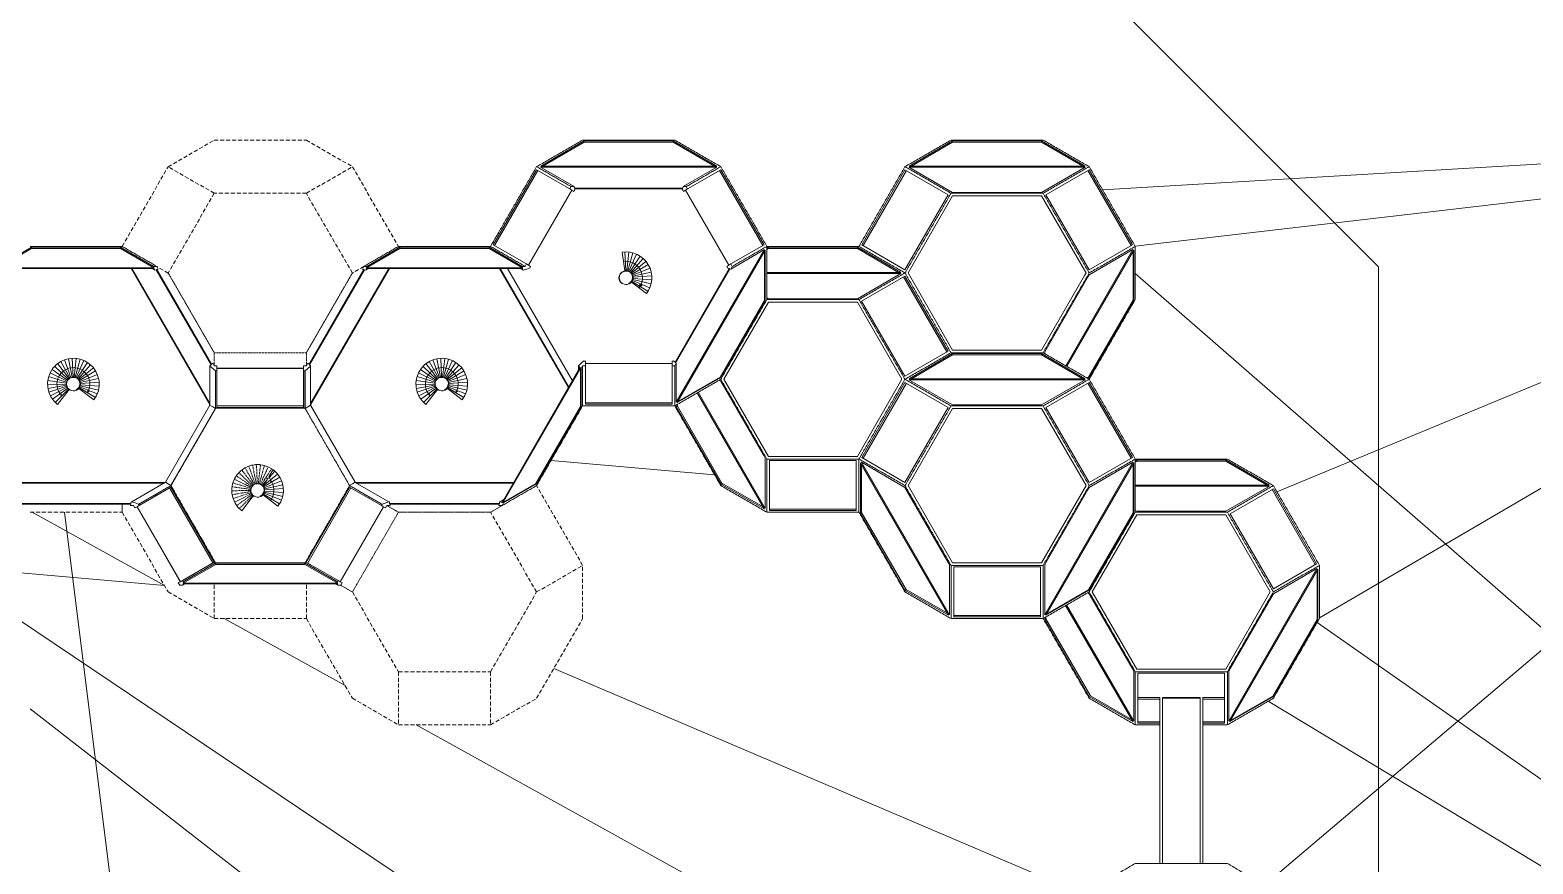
# Model space of a CAD drawing. Header units: millimetres. Extents: x 551 to 27551, y 6116 to 15116.
# Drawn here: x 14361 to 16759, y 11811 to 13142 of the extents above; entities that cross this region are included whole.
import ezdxf

# ---------------------------------------------------------------- set-up
doc = ezdxf.new("R2010")
doc.units = ezdxf.units.MM
doc.linetypes.add('HIDDEN2', pattern=[4.7625, 3.175, -1.5875])
for name, color, linetype, lineweight in [('2ND', 201, 'Continuous', 15), ('3RD', 140, 'Continuous', 13), ('4TH DETAILS', 125, 'Continuous', 9)]:
    doc.layers.add(name, color=color, linetype=linetype, lineweight=lineweight)

msp = doc.modelspace()

# ---------------------------------------------------------------- hatches: boundary and pattern name
at = {"layer": '4TH DETAILS'}
h = msp.add_hatch(color=256, dxfattribs=at)
h.dxf.hatch_style = 1
h.paths.add_polyline_path([(15337.603, 12735.963), (15334.567, 12737.791), (15332.549, 12731.003)])
h = msp.add_hatch(color=256, dxfattribs=at)
h.dxf.hatch_style = 1
h.paths.add_polyline_path([(14410.908, 12559.365), (14410.059, 12562.83), (14407.516, 12560.974)])
h.paths.add_polyline_path([(14455.753, 12566.687), (14452.934, 12567.858), (14452.839, 12564.447)])
h = msp.add_hatch(color=256, dxfattribs=at)
h.dxf.hatch_style = 1
h.paths.add_polyline_path([(14998.786, 12559.365), (14997.936, 12562.83), (14995.394, 12560.974)])
h.paths.add_polyline_path([(15043.63, 12566.687), (15040.812, 12567.858), (15040.717, 12564.447)])
h = msp.add_hatch(color=256, dxfattribs=at)
h.dxf.hatch_style = 1
h.paths.add_polyline_path([(14745.146, 12420.163), (14747.987, 12421.836), (14744.756, 12423.674)])

# ---------------------------------------------------------------- linework, layer by layer
at = {"layer": '2ND', "linetype": 'Continuous'}
for p, q in [((15225.445, 12886.923), (15156.327, 12767.206)), ((15224.401, 12892.567), (15222.218, 12888.786)), ((15222.218, 12888.786), (15225.445, 12886.923)), ((15229.288, 12892.567), (15224.401, 12892.567)), ((15225.604, 12886.831), (15228.831, 12884.968)), ((15228.831, 12884.968), (15229.912, 12886.84)), ((15229.912, 12886.84), (15230.39, 12886.84)), ((15402.431, 12889.226), (15401.971, 12886.84)), ((15401.971, 12886.84), (15402.45, 12886.84)), ((15402.45, 12886.84), (15403.53, 12884.968)), ((15403.074, 12892.567), (15402.614, 12890.181)), ((15407.961, 12892.567), (15403.074, 12892.567)), ((14563.039, 12765.288), (14558.151, 12765.288)), ((14558.151, 12765.288), (14558.61, 12762.902)), ((14558.794, 12761.947), (14559.253, 12759.561)), ((14565.482, 12761.056), (14563.039, 12765.288)), ((14893.421, 12760.26), (14806.069, 12608.962)), ((14806.804, 12608.326), (14894.339, 12759.942)), ((14893.568, 12765.288), (14891.124, 12761.056)), ((14891.124, 12761.056), (14893.421, 12760.26)), ((14898.455, 12765.288), (14893.568, 12765.288)), ((14894.339, 12759.942), (14896.636, 12759.146)), ((14896.636, 12759.146), (14896.875, 12759.561)), ((14896.875, 12759.561), (14897.353, 12759.561)), ((14897.353, 12759.561), (14897.812, 12761.947)), ((14897.812, 12761.947), (15146.672, 12761.947)), ((14897.996, 12762.902), (14898.455, 12765.288)), ((15146.488, 12762.902), (14897.996, 12762.902)), ((15146.029, 12765.288), (15146.488, 12762.902)), ((15146.672, 12761.947), (15147.131, 12759.561)), ((15158.871, 12762.965), (15158.632, 12763.379)), ((15473.73, 12763.379), (15473.491, 12762.965)), ((15473.491, 12762.965), (15476.706, 12761.851)), ((15477.624, 12761.533), (15479.002, 12761.056)), ((14654.819, 12606.32), (14652.375, 12610.553)), ((14659.185, 12606.32), (14654.819, 12606.32)), ((14797.422, 12602.594), (14659.185, 12602.594)), ((14659.185, 12602.41), (14797.422, 12602.41)), ((14799.583, 12598.684), (14799.823, 12598.269)), ((14804.232, 12610.553), (14801.788, 12606.32)), ((14804.232, 12602.088), (14808.641, 12605.906)), ((15238.415, 12603.679), (15114.169, 12388.479)), ((15115.088, 12388.16), (15239.15, 12603.042)), ((15385.299, 12610.231), (15247.062, 12610.231)), ((15247.062, 12610.047), (15385.299, 12610.047)), ((15389.666, 12606.32), (15392.109, 12610.553)), ((14521.9, 12386.792), (14346.829, 12386.792)), ((14347.013, 12385.837), (14521.717, 12385.837)), ((14526.145, 12383.451), (14528.328, 12379.669)), ((14534.1, 12385.774), (14528.588, 12387.683)), ((14531.555, 12381.532), (14600.673, 12261.816)), ((14600.833, 12261.908), (14531.714, 12381.624)), ((14533.861, 12385.36), (14534.1, 12385.774)), ((14924.893, 12381.624), (14855.774, 12261.908)), ((14855.933, 12261.816), (14925.052, 12381.532)), ((14921.665, 12383.488), (14924.893, 12381.624)), ((14925.052, 12381.532), (14928.279, 12379.669)), ((14928.279, 12379.669), (14930.462, 12383.451)), ((15109.778, 12386.792), (14934.706, 12386.792)), ((14934.89, 12385.837), (15109.594, 12385.837)), ((15114.022, 12383.451), (15116.466, 12387.683)), ((14600.673, 12261.816), (14597.446, 12259.953)), ((14604.06, 12263.771), (14600.833, 12261.908)), ((14605.141, 12261.899), (14604.06, 12263.771)), ((14604.976, 12258.558), (14851.631, 12258.558)), ((14851.447, 12259.512), (14605.16, 12259.512)), ((14851.466, 12261.899), (14850.988, 12261.899)), ((14850.988, 12261.899), (14851.447, 12259.512)), ((14851.631, 12258.558), (14852.09, 12256.171))]:
    msp.add_line(p, q, dxfattribs=at)
for points in [[(15156.486, 12767.114), (15225.604, 12886.831), (15225.445, 12886.923)], [(15402.614, 12890.181), (15229.747, 12890.181), (15229.288, 12892.567)], [(15230.39, 12886.84), (15229.931, 12889.226), (15229.931, 12889.226), (15402.431, 12889.226)], [(15403.53, 12884.968), (15406.758, 12886.831), (15475.876, 12767.114)], [(15476.035, 12767.206), (15406.917, 12886.923), (15410.144, 12888.786), (15407.961, 12892.567)], [(14309.935, 12761.947), (14309.935, 12761.947), (14558.794, 12761.947)], [(14558.61, 12762.902), (14558.61, 12762.902), (14310.119, 12762.902)], [(14559.253, 12759.561), (14559.732, 12759.561), (14559.971, 12759.146), (14562.267, 12759.942), (14649.803, 12608.326)], [(14650.538, 12608.962), (14563.186, 12760.26), (14565.482, 12761.056)], [(15150.916, 12765.288), (15150.916, 12765.288), (15146.029, 12765.288)], [(15147.131, 12759.561), (15147.609, 12759.561), (15147.848, 12759.146), (15153.36, 12761.056), (15158.871, 12762.965)], [(15150.916, 12765.288), (15150.916, 12765.288), (15153.099, 12769.07)], [(15156.327, 12767.206), (15153.099, 12769.07)], [(15158.632, 12763.379), (15159.713, 12765.251), (15156.486, 12767.114)], [(15476.706, 12761.851), (15390.272, 12612.144), (15387.7, 12614.371), (15387.461, 12613.957)], [(15392.109, 12610.553), (15391.007, 12611.508), (15477.624, 12761.533)], [(15475.876, 12767.114), (15472.649, 12765.251), (15473.73, 12763.379)], [(15479.262, 12769.07), (15476.035, 12767.206)], [(15479.002, 12761.056), (15481.446, 12765.288), (15479.262, 12769.07)], [(14649.803, 12608.326), (14647.966, 12606.735), (14648.205, 12606.32), (14647.966, 12605.906)], [(14647.966, 12605.906), (14652.375, 12602.088)], [(14652.375, 12610.553), (14650.538, 12608.962)], [(14652.375, 12602.088), (14656.784, 12598.269), (14657.023, 12598.684)], [(14657.023, 12598.684), (14659.185, 12598.684), (14659.185, 12602.41)], [(14659.185, 12602.594), (14659.185, 12606.32)], [(14801.788, 12606.32), (14797.422, 12606.32), (14797.422, 12602.594)], [(14797.422, 12602.41), (14797.422, 12598.684), (14799.583, 12598.684)], [(14799.823, 12598.269), (14804.232, 12602.088)], [(14801.788, 12606.32), (14801.788, 12606.32)], [(14806.069, 12608.962), (14804.232, 12610.553)], [(14808.641, 12605.906), (14808.402, 12606.32), (14808.641, 12606.735), (14806.804, 12608.326)], [(15244.662, 12614.371), (15240.253, 12610.553), (15235.843, 12606.735), (15236.083, 12606.32), (15235.843, 12605.906)], [(15235.843, 12605.906), (15238.415, 12603.679)], [(15239.15, 12603.042), (15240.253, 12602.088), (15242.696, 12606.32)], [(15247.062, 12610.047), (15247.062, 12606.32), (15242.696, 12606.32)], [(15247.062, 12613.957), (15244.901, 12613.957), (15244.662, 12614.371)], [(15247.062, 12613.957), (15247.062, 12610.231)], [(15387.461, 12613.957), (15385.299, 12613.957), (15385.299, 12610.231)], [(15385.299, 12610.047), (15385.299, 12606.32), (15389.666, 12606.32)], [(14521.717, 12385.837), (14521.257, 12383.451), (14526.145, 12383.451)], [(14522.838, 12389.178), (14522.36, 12389.178), (14521.9, 12386.792)], [(14528.588, 12387.683), (14523.077, 12389.592), (14522.838, 12389.178)], [(14528.328, 12379.669), (14531.555, 12381.532)], [(14531.714, 12381.624), (14534.941, 12383.488), (14533.861, 12385.36)], [(14933.53, 12389.592), (14922.507, 12385.774), (14922.746, 12385.36), (14921.665, 12383.488)], [(14930.462, 12383.451), (14930.462, 12383.451), (14935.349, 12383.451)], [(14934.706, 12386.792), (14934.247, 12389.178), (14933.769, 12389.178), (14933.53, 12389.592)], [(14935.349, 12383.451), (14934.89, 12385.837)], [(15109.594, 12385.837), (15109.135, 12383.451), (15114.022, 12383.451)], [(15114.169, 12388.479), (15110.955, 12389.592), (15110.715, 12389.178), (15110.237, 12389.178), (15109.778, 12386.792)], [(15116.466, 12387.683), (15115.088, 12388.16)], [(14597.446, 12259.953), (14599.629, 12256.171), (14604.517, 12256.171)], [(14604.517, 12256.171), (14604.976, 12258.558)], [(14605.16, 12259.512), (14605.619, 12261.899), (14605.141, 12261.899)], [(14855.774, 12261.908), (14852.547, 12263.771), (14851.466, 12261.899)], [(14852.09, 12256.171), (14856.977, 12256.171), (14859.161, 12259.953), (14855.933, 12261.816)]]:
    msp.add_lwpolyline(points, dxfattribs=at)
at = {"layer": '3RD', "ltscale": 2}
for p, q in [((16072.319, 12887.59), (17755.466, 12987.14)), ((16124.377, 12797.423), (17755.466, 12987.14)), ((16331.004, 11777.778), (17755.466, 12987.14)), ((16350.594, 12405.604), (17755.466, 12987.14)), ((16418.483, 12204.359), (17755.466, 12987.14)), ((15453.252, 12432.495), (15192.544, 12455.652)), ((14364.036, 12372.869), (14575.492, 12255.764)), ((14575.408, 12255.91), (14307.143, 12279.738)), ((14294.031, 12234.153), (15473.146, 11441.131)), ((14670.472, 12203.164), (14863.557, 12096.232)), ((15196.592, 12123.253), (16045.933, 11760.817)), ((14360.912, 12059.275), (15394.064, 11255.285)), ((14976.907, 12033.458), (15757.703, 11601.049))]:
    msp.add_line(p, q, dxfattribs=at)
at = {"layer": '3RD', "linetype": 'Continuous'}
for p, q in [((15175.728, 12925.372), (15245.14, 12965.447)), ((15245.14, 12963.325), (15179.402, 12925.372)), ((15245.14, 12963.325), (15245.14, 12965.447)), ((15245.14, 12965.447), (15387.222, 12965.447)), ((15387.222, 12963.325), (15245.14, 12963.325)), ((15387.222, 12963.325), (15387.222, 12965.447)), ((15387.222, 12965.447), (15455.819, 12925.842)), ((15452.96, 12925.372), (15387.222, 12963.325)), ((15763.606, 12925.372), (15833.017, 12965.447)), ((15833.017, 12963.325), (15767.28, 12925.372)), ((15833.017, 12963.325), (15833.017, 12965.447)), ((15833.017, 12965.447), (15975.099, 12965.447)), ((15975.099, 12963.325), (15833.017, 12963.325)), ((15975.099, 12963.325), (15975.099, 12965.447)), ((15975.099, 12965.447), (16043.697, 12925.842)), ((16040.837, 12925.372), (15975.099, 12963.325)), ((15100.093, 12799.673), (15169.211, 12919.389)), ((15171.363, 12918.147), (15102.245, 12798.43)), ((15169.211, 12919.389), (15222.218, 12888.786)), ((15176.543, 12923.02), (15175.618, 12923.554)), ((15456.744, 12923.554), (15175.618, 12923.554)), ((15175.728, 12925.372), (15456.634, 12925.372)), ((15229.288, 12892.567), (15176.543, 12923.02)), ((15456.744, 12923.554), (15403.074, 12892.567)), ((15410.144, 12888.786), (15463.083, 12919.351)), ((15455.819, 12925.842), (15456.634, 12925.372)), ((15530.05, 12798.392), (15460.932, 12918.108)), ((15463.083, 12919.351), (15463.15, 12919.235)), ((15463.15, 12919.235), (15532.202, 12799.634)), ((15687.971, 12799.673), (15757.089, 12919.389)), ((15759.241, 12918.147), (15690.122, 12798.43)), ((15757.089, 12919.389), (15826.207, 12879.484)), ((15764.42, 12923.02), (15763.496, 12923.554)), ((16044.621, 12923.554), (15763.496, 12923.554)), ((15763.606, 12925.372), (16044.511, 12925.372)), ((15833.017, 12883.415), (15764.42, 12923.02)), ((16044.621, 12923.554), (15975.099, 12883.415)), ((15981.843, 12879.445), (16050.961, 12919.351)), ((16043.697, 12925.842), (16044.511, 12925.372)), ((16117.928, 12798.392), (16048.809, 12918.108)), ((16050.961, 12919.351), (16051.028, 12919.235)), ((16051.028, 12919.235), (16120.079, 12799.634)), ((15406.917, 12886.923), (15406.758, 12886.831)), ((15826.207, 12879.484), (15757.089, 12759.767)), ((15975.099, 12883.415), (15833.017, 12883.415)), ((16050.961, 12759.729), (15981.843, 12879.445)), ((15761.977, 12754.725), (15833.018, 12877.772)), ((15833.018, 12877.772), (15975.099, 12877.772)), ((15975.099, 12877.772), (16043.696, 12758.958)), ((14363.324, 12793.62), (14310.119, 12762.902)), ((14310.578, 12765.288), (14363.324, 12795.741)), ((14363.324, 12793.62), (14363.324, 12795.741)), ((14363.324, 12795.741), (14505.406, 12795.741)), ((14505.406, 12793.62), (14363.324, 12793.62)), ((14505.406, 12795.741), (14558.151, 12765.288)), ((14505.406, 12793.62), (14505.406, 12795.741)), ((14558.61, 12762.902), (14505.406, 12793.62)), ((14951.201, 12793.62), (14897.996, 12762.902)), ((14898.455, 12765.288), (14951.201, 12795.741)), ((14951.201, 12793.62), (14951.201, 12795.741)), ((14951.201, 12795.741), (15093.283, 12795.741)), ((15093.283, 12793.62), (14951.201, 12793.62)), ((15093.283, 12795.741), (15146.029, 12765.288)), ((15093.283, 12793.62), (15093.283, 12795.741)), ((15146.488, 12762.902), (15093.283, 12793.62)), ((15153.099, 12769.07), (15100.093, 12799.673)), ((15392.109, 12548.567), (15532.683, 12792.049)), ((15534.191, 12791.038), (15393.738, 12547.766)), ((15479.002, 12761.056), (15532.683, 12792.049)), ((15532.202, 12799.634), (15479.262, 12769.07)), ((15533.089, 12711.524), (15533.089, 12789.129)), ((15534.191, 12791.038), (15534.191, 12710.888)), ((15536.635, 12794.33), (15539.079, 12795.741)), ((15539.079, 12793.62), (15536.635, 12792.209)), ((15539.079, 12793.62), (15539.079, 12795.741)), ((15539.079, 12795.741), (15681.161, 12795.741)), ((15681.161, 12793.62), (15539.079, 12793.62)), ((15681.161, 12793.62), (15681.161, 12795.741)), ((15681.161, 12795.741), (15749.758, 12756.136)), ((15746.898, 12755.666), (15681.161, 12793.62)), ((15757.089, 12759.767), (15687.971, 12799.673)), ((16013.531, 12606.668), (16120.561, 12792.049)), ((16122.069, 12791.038), (16015.1, 12605.763)), ((16120.079, 12799.634), (16051.028, 12759.767)), ((16051.028, 12751.904), (16120.561, 12792.049)), ((16120.967, 12711.524), (16120.967, 12789.129)), ((16122.069, 12791.038), (16122.069, 12710.888)), ((14647.966, 12544.28), (14522.296, 12761.947)), ((14523.382, 12761.947), (14647.966, 12546.161)), ((14559.253, 12759.561), (14555.12, 12761.947)), ((14559.253, 12759.561), (14559.971, 12759.146)), ((14563.186, 12760.26), (14562.267, 12759.942)), ((14934.452, 12761.947), (14808.641, 12544.28)), ((14808.641, 12546.161), (14933.225, 12761.947)), ((14894.339, 12759.942), (14893.421, 12760.26)), ((14896.636, 12759.146), (14897.353, 12759.561)), ((14901.487, 12761.947), (14897.353, 12759.561)), ((14897.996, 12762.902), (14897.812, 12761.947)), ((15219.983, 12571.752), (15110.173, 12761.947)), ((15111.26, 12761.947), (15220.526, 12572.693)), ((15226.342, 12582.767), (15122.892, 12761.947)), ((15147.131, 12759.561), (15142.998, 12761.947)), ((15146.672, 12761.947), (15146.488, 12762.902)), ((15147.131, 12759.561), (15147.848, 12759.146)), ((15156.327, 12767.206), (15156.486, 12767.114)), ((15475.876, 12767.114), (15476.035, 12767.206)), ((15477.624, 12761.533), (15476.706, 12761.851)), ((16043.696, 12758.958), (16046.14, 12754.725)), ((16051.028, 12759.767), (16050.961, 12759.729)), ((15536.635, 12755.666), (15750.573, 12755.666)), ((15750.683, 12753.848), (15536.635, 12753.848)), ((15750.683, 12753.848), (15681.161, 12713.71)), ((15687.904, 12709.739), (15757.022, 12749.645)), ((15749.758, 12756.136), (15750.573, 12755.666)), ((15823.989, 12628.686), (15754.871, 12748.403)), ((15757.022, 12749.645), (15757.089, 12749.529)), ((15757.089, 12749.529), (15826.141, 12629.928)), ((15833.018, 12631.679), (15761.977, 12754.725)), ((16043.696, 12750.492), (15975.099, 12631.679)), ((15979.987, 12628.857), (16048.584, 12747.671)), ((16046.14, 12754.725), (16043.696, 12750.492)), ((16048.584, 12747.671), (16051.028, 12751.904)), ((15462.048, 12588.478), (15533.089, 12711.524)), ((15534.191, 12710.888), (15465.594, 12592.074)), ((15533.089, 12711.524), (15534.191, 12710.888)), ((15539.079, 12713.71), (15536.635, 12715.121)), ((15681.161, 12713.71), (15539.079, 12713.71)), ((16049.926, 12588.478), (16120.967, 12711.524)), ((16122.069, 12710.888), (16053.471, 12592.074)), ((16120.967, 12711.524), (16122.069, 12710.888)), ((15468.038, 12585.02), (15539.079, 12708.066)), ((15539.079, 12708.066), (15681.16, 12708.066)), ((15681.16, 12708.066), (15752.201, 12585.02)), ((15757.022, 12590.023), (15687.904, 12709.739)), ((15826.141, 12629.928), (15757.089, 12590.062)), ((15763.606, 12585.96), (15833.017, 12626.035)), ((15833.017, 12623.914), (15767.28, 12585.96)), ((15833.017, 12623.914), (15833.017, 12626.035)), ((15833.017, 12626.035), (15975.099, 12626.035)), ((15975.099, 12623.914), (15833.017, 12623.914)), ((15975.099, 12631.679), (15833.018, 12631.679)), ((15975.099, 12623.914), (15975.099, 12626.035)), ((15975.099, 12626.035), (16043.697, 12586.431)), ((16040.837, 12585.96), (15975.099, 12623.914)), ((15979.987, 12626.035), (15979.987, 12628.857)), ((14647.966, 12543.728), (14647.966, 12606.735)), ((14649.803, 12608.326), (14650.538, 12608.962)), ((14656.784, 12598.269), (14656.784, 12538.637)), ((14659.185, 12540.023), (14659.185, 12598.684)), ((14797.422, 12598.684), (14797.422, 12540.023)), ((14799.823, 12538.637), (14799.823, 12598.269)), ((14806.069, 12608.962), (14806.804, 12608.326)), ((14808.641, 12606.735), (14808.641, 12543.728)), ((15235.843, 12599.224), (15235.843, 12606.735)), ((15239.15, 12603.042), (15238.415, 12603.679)), ((15239.15, 12541.819), (15239.15, 12603.042)), ((15240.253, 12602.088), (15240.253, 12541.182)), ((15247.062, 12545.114), (15247.062, 12606.32)), ((15385.299, 12606.32), (15385.299, 12545.114)), ((15390.272, 12612.144), (15391.007, 12611.508)), ((15392.109, 12548.567), (15392.109, 12610.553)), ((15465.594, 12592.074), (15463.15, 12587.841)), ((16053.471, 12592.074), (16051.028, 12587.841)), ((15463.15, 12587.841), (15393.738, 12547.766)), ((15394.841, 12549.676), (15462.048, 12588.478)), ((15460.707, 12583.609), (15463.15, 12582.198)), ((15462.048, 12588.478), (15463.15, 12587.841)), ((15463.15, 12582.198), (15531.748, 12463.384)), ((15539.079, 12461.973), (15468.038, 12585.02)), ((15752.201, 12585.02), (15681.16, 12461.973)), ((15687.971, 12460.261), (15757.089, 12579.978)), ((15759.241, 12578.736), (15690.122, 12459.019)), ((15757.089, 12590.062), (15757.022, 12590.023)), ((15757.089, 12579.978), (15826.207, 12540.072)), ((15764.42, 12583.609), (15763.496, 12584.143)), ((16044.621, 12584.143), (15763.496, 12584.143)), ((15763.606, 12585.96), (16044.511, 12585.96)), ((15833.017, 12544.004), (15764.42, 12583.609)), ((16044.621, 12584.143), (15975.099, 12544.004)), ((15981.843, 12540.034), (16050.961, 12579.939)), ((16043.697, 12586.431), (16044.511, 12585.96)), ((16047.482, 12587.067), (16049.926, 12588.478)), ((16051.028, 12587.841), (16048.584, 12586.431)), ((16117.928, 12458.981), (16048.809, 12578.697)), ((16049.926, 12588.478), (16051.028, 12587.841)), ((16050.961, 12579.939), (16051.028, 12579.824)), ((16051.028, 12579.824), (16120.079, 12460.223)), ((14576.925, 12420.681), (14647.966, 12543.728)), ((14647.966, 12543.728), (14652.375, 12541.182)), ((14808.641, 12543.728), (14804.232, 12541.182)), ((14808.641, 12543.728), (14879.682, 12420.681)), ((15247.062, 12547.599), (15385.299, 12547.599)), ((15385.299, 12545.114), (15247.062, 12545.114)), ((15392.109, 12541.182), (15392.109, 12544.004)), ((15393.946, 12542.243), (15393.946, 12545.065)), ((15532.562, 12378.061), (15425.593, 12563.336)), ((15427.129, 12564.223), (15534.191, 12378.784)), ((15975.099, 12544.004), (15833.017, 12544.004)), ((14656.784, 12538.637), (14585.743, 12415.59)), ((14652.375, 12541.182), (14656.784, 12538.637)), ((14659.185, 12542.507), (14797.422, 12542.507)), ((14797.422, 12540.023), (14659.185, 12540.023)), ((14804.232, 12541.182), (14799.823, 12538.637)), ((14800.062, 12538.223), (14799.823, 12538.637)), ((14870.864, 12415.59), (14800.062, 12538.223)), ((15168.109, 12418.772), (15239.15, 12541.819)), ((15240.253, 12541.182), (15171.655, 12422.368)), ((15239.15, 12541.819), (15240.253, 12541.182)), ((15393.946, 12542.243), (15392.109, 12541.182)), ((15463.15, 12418.136), (15392.109, 12541.182)), ((15464.987, 12419.196), (15393.946, 12542.243)), ((15826.207, 12540.072), (15757.089, 12420.356)), ((15761.977, 12415.314), (15833.018, 12538.36)), ((15833.018, 12538.36), (15975.099, 12538.36)), ((15975.099, 12538.36), (16046.14, 12415.314)), ((16050.961, 12420.317), (15981.843, 12540.034)), ((15531.748, 12463.384), (15534.191, 12459.151)), ((15534.191, 12459.151), (15534.191, 12378.784)), ((15681.16, 12461.973), (15539.079, 12461.973)), ((15541.001, 12455.22), (15679.238, 12455.22)), ((15541.001, 12375.409), (15541.001, 12455.22)), ((15679.238, 12455.22), (15679.238, 12375.409)), ((15686.048, 12371.477), (15686.048, 12451.627)), ((15826.501, 12208.355), (15686.048, 12451.627)), ((15687.489, 12452.676), (15688.492, 12452.097)), ((15687.489, 12452.676), (15828.13, 12209.079)), ((15687.885, 12372.537), (15687.885, 12448.445)), ((15757.089, 12420.356), (15687.971, 12460.261)), ((15688.492, 12452.097), (15757.089, 12412.492)), ((15979.987, 12209.156), (16120.561, 12452.637)), ((16122.069, 12451.627), (15981.616, 12208.355)), ((16120.079, 12460.223), (16051.028, 12420.356)), ((16051.028, 12412.492), (16120.561, 12452.637)), ((16120.967, 12372.113), (16120.967, 12449.718)), ((16122.069, 12451.627), (16122.069, 12371.477)), ((16124.512, 12454.919), (16126.956, 12456.33)), ((16126.956, 12454.208), (16124.512, 12452.797)), ((16126.956, 12454.208), (16126.956, 12456.33)), ((16126.956, 12456.33), (16269.038, 12456.33)), ((16269.038, 12454.208), (16126.956, 12454.208)), ((16269.038, 12454.208), (16269.038, 12456.33)), ((16269.038, 12456.33), (16337.636, 12416.725)), ((16334.776, 12416.255), (16269.038, 12454.208)), ((14325.107, 12420.405), (14576.447, 12420.405)), ((14574.817, 12419.465), (14325.65, 12419.465)), ((14523.077, 12389.592), (14576.925, 12420.681)), ((14585.743, 12415.59), (14534.1, 12385.774)), ((14534.941, 12383.488), (14585.676, 12412.779)), ((14576.925, 12420.681), (14581.334, 12418.136)), ((14581.334, 12418.136), (14585.743, 12415.59)), ((14652.643, 12291.821), (14583.525, 12411.537)), ((14585.676, 12412.779), (14585.743, 12412.664)), ((14585.743, 12412.664), (14654.795, 12293.063)), ((14801.745, 12293.101), (14870.864, 12412.818)), ((14873.015, 12411.576), (14803.897, 12291.859)), ((14875.273, 12418.136), (14870.864, 12415.59)), ((14922.507, 12385.774), (14870.864, 12415.59)), ((14870.864, 12412.818), (14921.665, 12383.488)), ((14879.682, 12420.681), (14875.273, 12418.136)), ((14879.682, 12420.681), (14879.921, 12420.543)), ((14879.921, 12420.543), (14933.53, 12389.592)), ((14880.16, 12420.405), (15132.602, 12420.405)), ((15132.059, 12419.465), (14881.789, 12419.465)), ((15115.088, 12388.16), (15168.109, 12418.772)), ((15169.211, 12418.136), (15116.466, 12387.683)), ((15168.109, 12418.772), (15169.211, 12418.136)), ((15171.655, 12422.368), (15169.211, 12418.136)), ((15464.987, 12419.196), (15463.15, 12418.136)), ((15465.594, 12416.725), (15463.15, 12418.136)), ((15530.725, 12381.243), (15464.987, 12419.196)), ((15532.562, 12378.061), (15465.594, 12416.725)), ((15757.089, 12412.492), (15825.686, 12293.678)), ((15833.018, 12292.268), (15761.977, 12415.314)), ((16046.14, 12415.314), (15975.099, 12292.268)), ((15979.987, 12289.446), (16048.584, 12408.26)), ((16048.584, 12408.26), (16051.028, 12412.492)), ((16051.028, 12420.356), (16050.961, 12420.317)), ((16124.512, 12416.255), (16338.45, 12416.255)), ((16338.56, 12414.437), (16124.512, 12414.437)), ((16338.56, 12414.437), (16269.038, 12374.299)), ((16275.781, 12370.328), (16344.9, 12410.234)), ((16337.636, 12416.725), (16338.45, 12416.255)), ((16411.867, 12289.275), (16342.748, 12408.992)), ((16344.9, 12410.234), (16344.967, 12410.118)), ((16344.967, 12410.118), (16414.018, 12290.517)), ((14523.077, 12389.592), (14522.36, 12389.178)), ((14531.714, 12381.624), (14531.555, 12381.532)), ((14925.052, 12381.532), (14924.893, 12381.624)), ((14934.247, 12389.178), (14933.53, 12389.592)), ((15110.955, 12389.592), (15110.237, 12389.178)), ((15110.955, 12389.592), (15116.741, 12392.933)), ((15114.169, 12388.479), (15115.088, 12388.16)), ((15541.001, 12377.893), (15679.238, 12377.893)), ((15679.238, 12375.409), (15541.001, 12375.409)), ((16126.956, 12374.299), (16124.512, 12375.709)), ((15687.885, 12372.537), (15686.048, 12371.477)), ((15757.089, 12248.43), (15686.048, 12371.477)), ((15758.926, 12249.491), (15687.885, 12372.537)), ((16049.926, 12249.067), (16120.967, 12372.113)), ((16122.069, 12371.477), (16053.471, 12252.663)), ((16055.916, 12245.608), (16126.956, 12368.655)), ((16120.967, 12372.113), (16122.069, 12371.477)), ((16269.038, 12374.299), (16126.956, 12374.299)), ((16126.956, 12368.655), (16269.038, 12368.655)), ((16269.038, 12368.655), (16340.079, 12245.608)), ((16344.9, 12250.612), (16275.781, 12370.328)), ((14654.795, 12293.063), (14604.06, 12263.771)), ((14657.262, 12289.594), (14605.16, 12259.512)), ((14605.619, 12261.899), (14657.262, 12291.715)), ((14657.262, 12291.715), (14799.344, 12291.715)), ((14657.262, 12289.594), (14657.262, 12291.715)), ((14799.344, 12289.594), (14657.262, 12289.594)), ((14799.344, 12291.715), (14850.988, 12261.899)), ((14799.344, 12289.594), (14799.344, 12291.715)), ((14851.447, 12259.512), (14799.344, 12289.594)), ((14852.547, 12263.771), (14801.745, 12293.101)), ((15825.686, 12293.678), (15828.13, 12289.446)), ((15828.13, 12289.446), (15828.13, 12209.079)), ((15975.099, 12292.268), (15833.018, 12292.268)), ((15834.94, 12285.514), (15973.177, 12285.514)), ((15834.94, 12205.703), (15834.94, 12285.514)), ((15973.177, 12285.514), (15973.177, 12205.703)), ((15979.987, 12209.156), (15979.987, 12289.446)), ((16273.926, 12039.45), (16414.5, 12282.932)), ((16416.008, 12281.921), (16275.555, 12038.65)), ((16414.018, 12290.517), (16344.967, 12250.65)), ((16344.967, 12242.787), (16414.5, 12282.932)), ((16414.905, 12202.408), (16414.905, 12280.012)), ((16416.008, 12281.921), (16416.008, 12201.771)), ((14600.673, 12261.816), (14600.833, 12261.908)), ((14608.65, 12258.558), (14604.517, 12256.171)), ((14852.09, 12256.171), (14847.956, 12258.558)), ((14851.631, 12258.558), (14851.447, 12259.512)), ((14855.774, 12261.908), (14855.933, 12261.816)), ((15758.926, 12249.491), (15757.089, 12248.43)), ((15759.533, 12247.019), (15757.089, 12248.43)), ((15824.664, 12211.537), (15758.926, 12249.491)), ((15826.501, 12208.355), (15759.533, 12247.019)), ((16051.028, 12248.43), (15981.616, 12208.355)), ((15982.718, 12210.264), (16049.926, 12249.067)), ((16048.584, 12244.198), (16051.028, 12242.787)), ((16049.926, 12249.067), (16051.028, 12248.43)), ((16053.471, 12252.663), (16051.028, 12248.43)), ((16051.028, 12242.787), (16119.625, 12123.973)), ((16126.956, 12122.562), (16055.916, 12245.608)), ((16340.079, 12245.608), (16269.038, 12122.562)), ((16273.926, 12119.74), (16342.523, 12238.554)), ((16342.523, 12238.554), (16344.967, 12242.787)), ((16344.967, 12250.65), (16344.9, 12250.612)), ((15834.94, 12208.187), (15973.177, 12208.187)), ((16120.44, 12038.65), (16013.471, 12223.925)), ((16015.006, 12224.811), (16122.069, 12039.373)), ((15973.177, 12205.703), (15834.94, 12205.703)), ((15979.987, 12201.771), (15979.987, 12204.593)), ((15981.824, 12202.832), (15979.987, 12201.771)), ((16051.028, 12078.725), (15979.987, 12201.771)), ((15981.824, 12202.832), (15981.824, 12205.654)), ((16052.865, 12079.785), (15981.824, 12202.832)), ((16343.864, 12079.361), (16414.905, 12202.408)), ((16416.008, 12201.771), (16347.41, 12082.957)), ((16414.905, 12202.408), (16416.008, 12201.771)), ((16119.625, 12123.973), (16122.069, 12119.74)), ((16122.069, 12119.74), (16122.069, 12039.373)), ((16269.038, 12122.562), (16126.956, 12122.562)), ((16128.879, 12115.808), (16267.116, 12115.808)), ((16128.879, 12035.997), (16128.879, 12115.808)), ((16267.116, 12115.808), (16267.116, 12035.997)), ((16273.926, 12039.45), (16273.926, 12119.74)), ((16052.865, 12079.785), (16051.028, 12078.725)), ((16120.44, 12038.65), (16051.028, 12078.725)), ((16118.603, 12041.832), (16052.865, 12079.785)), ((16163.631, 12077.163), (16128.879, 12077.163)), ((16163.631, 12074.642), (16128.879, 12074.642)), ((16163.631, 12077.163), (16163.631, 11812.143)), ((16227.997, 12077.163), (16167.997, 12077.163)), ((16167.997, 12077.163), (16167.997, 11812.143)), ((16227.997, 12075.946), (16167.997, 12075.946)), ((16227.997, 12077.163), (16227.997, 11812.143)), ((16267.116, 12077.163), (16232.363, 12077.163)), ((16232.363, 12077.163), (16232.363, 11812.143)), ((16267.116, 12074.642), (16232.363, 12074.642)), ((16344.967, 12078.725), (16275.555, 12038.65)), ((16276.657, 12040.559), (16343.864, 12079.361)), ((16343.864, 12079.361), (16344.967, 12078.725)), ((16347.41, 12082.957), (16344.967, 12078.725)), ((16128.879, 12038.482), (16163.631, 12038.482)), ((16163.631, 12035.997), (16128.879, 12035.997)), ((16232.363, 12038.482), (16267.116, 12038.482)), ((16267.116, 12035.997), (16232.363, 12035.997))]:
    msp.add_line(p, q, dxfattribs=at)
at = {"layer": '3RD'}
for p, q in [((18190.584, 10952.014), (16124.512, 12753.842)), ((16414.721, 12196.721), (18190.584, 10952.014))]:
    msp.add_line(p, q, dxfattribs=at)
at = {"layer": '3RD', "linetype": 'HIDDEN2', "ltscale": 0.35}
msp.add_line((14507.849, 12372.814), (14507.849, 12385.837), dxfattribs=at)
at = {"layer": '3RD', "linetype": 'HIDDEN2', "ltscale": 2}
for points in [[(14507.881, 12797.133), (14581.334, 12924.357), (14654.819, 12966.783), (14801.788, 12966.783), (14875.273, 12924.357), (14948.757, 12797.152)], [(14801.788, 12881.93), (14654.819, 12881.93), (14581.334, 12924.357)], [(14893.504, 12765.177), (14875.273, 12754.651), (14801.788, 12881.93), (14875.273, 12924.357)], [(14654.819, 12881.93), (14581.334, 12754.651), (14563.103, 12765.177)], [(14801.788, 12203.108), (14875.273, 12075.829), (14948.757, 12033.402), (15091.36, 12033.402), (15095.727, 12033.402), (15169.211, 12075.829), (15242.696, 12203.108), (15242.696, 12287.961), (15169.211, 12415.314)], [(14360.88, 12372.814), (14507.849, 12372.814), (14581.334, 12245.534), (14654.819, 12203.108), (14654.819, 12258.558)], [(15169.211, 12245.534), (15095.727, 12372.814)], [(15095.727, 12118.255), (15169.211, 12245.534), (15242.707, 12287.942)], [(14654.819, 12203.108), (14801.788, 12203.108), (14801.788, 12258.558)], [(14875.273, 12245.534), (14948.757, 12118.255), (14948.757, 12033.402)], [(14948.757, 12118.255), (15095.727, 12118.255), (15095.727, 12033.402)]]:
    msp.add_lwpolyline(points, dxfattribs=at)
at = {"layer": '3RD', "linetype": 'HIDDEN2', "ltscale": 0.1}
for points in [[(14581.334, 12754.651), (14654.819, 12627.372), (14654.819, 12606.32)], [(14801.788, 12627.372), (14875.273, 12754.651)], [(14654.819, 12627.372), (14801.788, 12627.372), (14801.788, 12606.32)]]:
    msp.add_lwpolyline(points, dxfattribs=at)
at = {"layer": '3RD', "linetype": 'HIDDEN2', "ltscale": 0.35}
for points in [[(15114.022, 12383.451), (15095.727, 12372.814), (14948.757, 12372.814), (14930.462, 12383.451)], [(14948.757, 12372.814), (14875.273, 12245.534), (14856.849, 12256.171)]]:
    msp.add_lwpolyline(points, dxfattribs=at)
at = {"layer": '3RD'}
msp.add_lwpolyline([(16336.769, 12071.17), (18190.584, 10952.014)], dxfattribs=at)
at = {"layer": '3RD', "linetype": 'Continuous'}
for points in [[(15169.211, 12924.431), (15242.696, 12966.857)], [(15389.666, 12966.857), (15242.696, 12966.857)], [(15389.666, 12966.857), (15463.15, 12924.431)], [(15757.089, 12924.431), (15830.574, 12966.857)], [(15977.543, 12966.857), (15830.574, 12966.857)], [(15977.543, 12966.857), (16051.028, 12924.431)], [(15095.727, 12797.152), (15169.211, 12924.431)], [(15224.401, 12892.567), (15169.211, 12924.431)], [(15407.961, 12892.567), (15463.15, 12924.431)], [(15536.635, 12797.152), (15463.15, 12924.431)], [(15683.604, 12797.152), (15757.089, 12924.431)], [(15830.574, 12882.005), (15757.089, 12924.431)], [(15977.543, 12882.005), (16051.028, 12924.431)], [(16124.512, 12797.152), (16051.028, 12924.431)], [(15757.089, 12754.725), (15830.574, 12882.005)], [(15830.574, 12882.005), (15977.543, 12882.005)], [(16051.028, 12754.725), (15977.543, 12882.005)], [(14507.849, 12797.152), (14360.88, 12797.152)], [(14507.849, 12797.152), (14563.039, 12765.288)], [(14893.568, 12765.288), (14948.757, 12797.152)], [(15095.727, 12797.152), (14948.757, 12797.152)], [(15150.916, 12765.288), (15095.727, 12797.152)], [(15095.727, 12797.152), (15150.916, 12765.288)], [(15481.446, 12765.288), (15536.635, 12797.152)], [(15536.635, 12712.299), (15536.635, 12797.152)], [(15683.604, 12797.152), (15536.635, 12797.152)], [(15757.089, 12754.725), (15683.604, 12797.152)], [(16051.028, 12754.725), (16124.512, 12797.152)], [(16124.512, 12712.299), (16124.512, 12797.152)], [(15683.604, 12712.299), (15757.089, 12754.725)], [(15830.574, 12627.446), (15757.089, 12754.725)], [(15977.543, 12627.446), (16051.028, 12754.725)], [(15536.635, 12712.299), (15463.15, 12585.02)], [(15536.635, 12712.299), (15683.604, 12712.299)], [(15757.089, 12585.02), (15683.604, 12712.299)], [(16124.512, 12712.299), (16051.028, 12585.02)], [(15757.089, 12585.02), (15830.574, 12627.446)], [(15830.574, 12627.446), (15977.543, 12627.446)], [(15977.543, 12627.446), (16051.028, 12585.02)], [(14657.023, 12538.775), (14657.023, 12598.684)], [(14799.583, 12538.775), (14799.583, 12598.684)], [(15242.696, 12606.32), (15242.696, 12542.593)], [(15242.696, 12542.593), (15242.696, 12606.32)], [(15389.666, 12606.32), (15389.666, 12542.593)], [(15389.666, 12542.593), (15463.15, 12585.02)], [(15536.635, 12457.74), (15463.15, 12585.02)], [(15683.604, 12457.74), (15757.089, 12585.02)], [(15830.574, 12542.593), (15757.089, 12585.02)], [(15977.543, 12542.593), (16051.028, 12585.02)], [(16124.512, 12457.74), (16051.028, 12585.02)], [(14585.743, 12415.314), (14657.023, 12538.775)], [(14799.583, 12538.775), (14657.023, 12538.775)], [(14870.864, 12415.314), (14799.583, 12538.775)], [(15242.696, 12542.593), (15169.211, 12415.314)], [(15242.696, 12542.593), (15389.666, 12542.593)], [(15389.666, 12542.593), (15463.15, 12415.314)], [(15757.089, 12415.314), (15830.574, 12542.593)], [(15830.574, 12542.593), (15977.543, 12542.593)], [(16051.028, 12415.314), (15977.543, 12542.593)], [(15536.635, 12457.74), (15683.604, 12457.74)], [(15536.635, 12457.74), (15536.635, 12372.888)], [(15757.089, 12415.314), (15683.604, 12457.74)], [(15683.604, 12457.74), (15683.604, 12372.888)], [(16051.028, 12415.314), (16124.512, 12457.74)], [(16124.512, 12372.888), (16124.512, 12457.74)], [(16271.482, 12457.74), (16124.512, 12457.74)], [(16271.482, 12457.74), (16344.967, 12415.314)], [(14533.861, 12385.36), (14585.743, 12415.314)], [(14585.743, 12415.314), (14657.023, 12291.853)], [(14870.864, 12415.314), (14799.583, 12291.853)], [(14870.864, 12415.314), (14922.746, 12385.36)], [(15114.022, 12383.451), (15169.211, 12415.314)], [(15463.15, 12415.314), (15536.635, 12372.888)], [(15830.574, 12288.035), (15757.089, 12415.314)], [(15977.543, 12288.035), (16051.028, 12415.314)], [(16271.482, 12372.888), (16344.967, 12415.314)], [(16418.451, 12288.035), (16344.967, 12415.314)], [(15536.635, 12372.888), (15683.604, 12372.888)], [(15683.604, 12372.888), (15757.089, 12245.608)], [(16051.028, 12245.608), (16124.512, 12372.888)], [(16124.512, 12372.888), (16271.482, 12372.888)], [(16344.967, 12245.608), (16271.482, 12372.888)], [(14605.141, 12261.899), (14657.023, 12291.853)], [(14657.023, 12291.853), (14799.583, 12291.853)], [(14799.583, 12291.853), (14851.466, 12261.899)], [(15830.574, 12288.035), (15977.543, 12288.035)], [(15830.574, 12288.035), (15830.574, 12203.182)], [(15977.543, 12288.035), (15977.543, 12203.182)], [(16344.967, 12245.608), (16418.451, 12288.035)], [(16418.451, 12203.182), (16418.451, 12288.035)], [(15757.089, 12245.608), (15830.574, 12203.182)], [(15977.543, 12203.182), (16051.028, 12245.608)], [(16124.512, 12118.329), (16051.028, 12245.608)], [(16271.482, 12118.329), (16344.967, 12245.608)], [(15830.574, 12203.182), (15977.543, 12203.182)], [(15977.543, 12203.182), (16051.028, 12075.903)], [(16418.451, 12203.182), (16344.967, 12075.903)], [(16124.512, 12118.329), (16271.482, 12118.329)], [(16124.512, 12118.329), (16124.512, 12033.476)], [(16271.482, 12118.329), (16271.482, 12033.476)], [(16051.028, 12075.903), (16124.512, 12033.476)], [(16271.482, 12033.476), (16344.967, 12075.903)], [(16124.512, 12033.476), (16163.631, 12033.476)], [(16232.363, 12033.476), (16271.482, 12033.476)], [(16054.936, 11771.973), (16124.512, 11812.143)], [(16271.482, 11812.143), (16124.512, 11812.143)], [(16271.482, 11812.143), (16341.058, 11771.973)]]:
    msp.add_open_spline(points, degree=1, dxfattribs=at)
at = {"layer": '4TH DETAILS', "linetype": 'Continuous'}
for p, q in [((15310.242, 12758.236), (15305.97, 12787.93)), ((15310.141, 12788.315), (15311.379, 12758.341)), ((15316.495, 12788.088), (15313.112, 12758.279)), ((15314.815, 12757.951), (15322.738, 12786.886)), ((15316.447, 12757.366), (15328.723, 12784.739)), ((15317.97, 12756.536), (15334.306, 12781.698)), ((15319.347, 12755.483), (15339.356, 12777.835)), ((15320.546, 12754.23), (15343.753, 12773.242)), ((15347.391, 12768.028), (15321.538, 12752.808)), ((15322.3, 12751.251), (15350.185, 12762.317)), ((15321.368, 12741.113), (15320.947, 12740.491)), ((15346.977, 12725.485), (15321.368, 12741.113)), ((15346.977, 12725.485), (15321.368, 12741.113)), ((15322.233, 12742.786), (15349.939, 12731.28)), ((15322.773, 12744.434), (15351.918, 12737.322)), ((15322.814, 12749.594), (15352.068, 12756.244)), ((15352.945, 12743.596), (15323.053, 12746.145)), ((15323.067, 12747.879), (15352.995, 12749.954)), ((14426.142, 12587.951), (14415.859, 12616.134)), ((14427.812, 12588.418), (14421.982, 12617.847)), ((14428.296, 12618.598), (14429.534, 12588.623)), ((14434.649, 12618.37), (14431.267, 12588.561)), ((14432.97, 12588.234), (14440.893, 12617.168)), ((14434.602, 12587.648), (14446.877, 12615.021)), ((15014.02, 12587.951), (15003.737, 12616.134)), ((15015.69, 12588.418), (15009.86, 12617.847)), ((15016.173, 12618.598), (15017.411, 12588.623)), ((15022.527, 12618.37), (15019.144, 12588.561)), ((15020.847, 12588.234), (15028.77, 12617.168)), ((15022.479, 12587.648), (15034.755, 12615.021)), ((14419.866, 12582.271), (14392.846, 12595.307)), ((14420.737, 12583.77), (14396.042, 12600.803)), ((14400.044, 12605.743), (14421.829, 12585.118)), ((14404.758, 12610.01), (14423.115, 12586.281)), ((14410.072, 12613.501), (14424.564, 12587.233)), ((14436.124, 12586.819), (14452.461, 12611.98)), ((14437.502, 12585.765), (14457.511, 12608.118)), ((14438.701, 12584.512), (14461.907, 12603.524)), ((14465.545, 12598.31), (14439.693, 12583.09)), ((14440.455, 12581.533), (14468.339, 12592.599)), ((15007.743, 12582.271), (14980.724, 12595.307)), ((15008.615, 12583.77), (14983.919, 12600.803)), ((14987.922, 12605.743), (15009.707, 12585.118)), ((14992.636, 12610.01), (15010.992, 12586.281)), ((14997.95, 12613.501), (15012.441, 12587.233)), ((15024.002, 12586.819), (15040.339, 12611.98)), ((15025.379, 12585.765), (15045.388, 12608.118)), ((15026.578, 12584.512), (15049.785, 12603.524)), ((15053.423, 12598.31), (15027.571, 12583.09)), ((15028.332, 12581.533), (15056.217, 12592.599)), ((14388.752, 12576.832), (14418.749, 12577.233)), ((14418.86, 12578.963), (14389.157, 12583.177)), ((14418.906, 12575.506), (14389.327, 12570.5)), ((14419.235, 12580.656), (14390.533, 12589.385)), ((14390.867, 12564.332), (14419.326, 12573.824)), ((14420, 12572.226), (14393.338, 12558.474)), ((14420.911, 12570.751), (14396.679, 12553.064)), ((14400.812, 12548.233), (14422.038, 12569.433)), ((14462.594, 12552.103), (14438.888, 12570.488)), ((14465.131, 12555.768), (14439.096, 12571.656)), ((14439.522, 12571.395), (14439.102, 12570.773)), ((14465.131, 12555.768), (14439.522, 12571.395)), ((14440.388, 12573.068), (14468.094, 12561.562)), ((14440.928, 12574.716), (14470.072, 12567.604)), ((14440.968, 12579.877), (14470.222, 12586.526)), ((14471.099, 12573.879), (14441.208, 12576.427)), ((14441.221, 12578.161), (14471.149, 12580.236)), ((14976.629, 12576.832), (15006.627, 12577.233)), ((15006.737, 12578.963), (14977.035, 12583.177)), ((15006.784, 12575.506), (14977.204, 12570.5)), ((15007.113, 12580.656), (14978.41, 12589.385)), ((14978.745, 12564.332), (15007.204, 12573.824)), ((15007.877, 12572.226), (14981.215, 12558.474)), ((15008.789, 12570.751), (14984.557, 12553.064)), ((14988.69, 12548.233), (15009.916, 12569.433)), ((15050.471, 12552.103), (15026.765, 12570.488)), ((15053.009, 12555.768), (15026.973, 12571.656)), ((15027.4, 12571.395), (15026.979, 12570.773)), ((15053.009, 12555.768), (15027.4, 12571.395)), ((15028.265, 12573.068), (15055.971, 12561.562)), ((15028.805, 12574.716), (15057.95, 12567.604)), ((15028.846, 12579.877), (15058.1, 12586.526)), ((15058.977, 12573.879), (15029.085, 12576.427)), ((15029.099, 12578.161), (15059.027, 12580.236)), ((14714.208, 12447.764), (14720.489, 12448.718)), ((14715.085, 12447.966), (14714.354, 12447.799)), ((14714.357, 12447.786), (14714.354, 12447.799)), ((14715.015, 12447.95), (14715.021, 12447.952)), ((14715.021, 12447.952), (14715.085, 12447.966)), ((14715.085, 12447.966), (14715.101, 12447.899)), ((14720.484, 12448.783), (14726.837, 12448.761)), ((14720.633, 12448.795), (14721.381, 12448.848)), ((14720.634, 12448.782), (14720.633, 12448.795)), ((14721.31, 12448.843), (14721.317, 12448.844)), ((14721.381, 12448.848), (14721.317, 12448.844)), ((14721.381, 12448.848), (14721.387, 12448.779)), ((14733.943, 12447.695), (14726.841, 12448.825)), ((14726.991, 12448.814), (14726.99, 12448.801)), ((14726.991, 12448.814), (14727.739, 12448.752)), ((14727.667, 12448.758), (14727.674, 12448.758)), ((14727.739, 12448.752), (14727.674, 12448.758)), ((14727.739, 12448.752), (14727.734, 12448.683)), ((14734.005, 12447.68), (14733.943, 12447.695)), ((14732.639, 12414.807), (14755.846, 12433.819)), ((14759.484, 12428.605), (14733.632, 12413.385)), ((14742.777, 12428.724), (14751.45, 12438.412)), ((14756.533, 12382.397), (14732.827, 12400.783)), ((14733.461, 12401.69), (14733.041, 12401.068)), ((14759.07, 12386.062), (14733.461, 12401.69)), ((14759.07, 12386.062), (14733.461, 12401.69)), ((14734.327, 12403.362), (14762.032, 12391.856)), ((14734.394, 12411.827), (14762.278, 12422.893)), ((14734.866, 12405.01), (14764.011, 12397.898)), ((14734.907, 12410.171), (14764.161, 12416.821)), ((14765.038, 12404.173), (14735.146, 12406.722)), ((14735.16, 12408.456), (14765.088, 12410.531))]:
    msp.add_line(p, q, dxfattribs=at)
at = {"layer": '4TH DETAILS'}
for p, q in [((15306.509, 12737.726), (15306.259, 12737.294)), ((15316.233, 12737.797), (15316.446, 12737.345)), ((15317.472, 12737.319), (15317.222, 12737.752)), ((15322.111, 12747.025), (15322.593, 12746.98)), ((14424.664, 12568.05), (14424.414, 12567.617)), ((14434.387, 12568.12), (14434.601, 12567.668)), ((14435.627, 12567.642), (14435.377, 12568.075)), ((14440.265, 12577.348), (14440.748, 12577.345)), ((15012.541, 12568.05), (15012.291, 12567.617)), ((15022.265, 12568.12), (15022.479, 12567.668)), ((15023.504, 12567.642), (15023.254, 12568.075)), ((15028.143, 12577.348), (15028.626, 12577.345)), ((14732.639, 12414.807), (14739.527, 12425.527)), ((14742.166, 12429.633), (14749.073, 12440.384)), ((14734.204, 12407.642), (14734.687, 12407.639)), ((14745.146, 12420.163), (14747.987, 12421.836)), ((14718.602, 12398.344), (14718.352, 12397.911)), ((14728.326, 12398.415), (14728.54, 12397.963)), ((14729.565, 12397.936), (14729.315, 12398.369))]:
    msp.add_line(p, q, dxfattribs=at)
at = {"layer": '4TH DETAILS', "linetype": 'HIDDEN2', "ltscale": 0.5}
for p, q in [((14721.751, 12418.713), (14715.921, 12448.141)), ((14722.234, 12448.892), (14723.473, 12418.918)), ((14728.588, 12448.664), (14725.206, 12418.856)), ((14726.908, 12418.528), (14734.832, 12447.463)), ((14713.805, 12412.566), (14686.785, 12425.601)), ((14714.676, 12414.065), (14689.981, 12431.098)), ((14693.983, 12436.038), (14715.768, 12415.412)), ((14698.697, 12440.304), (14717.053, 12416.576)), ((14704.011, 12443.795), (14718.503, 12417.528)), ((14720.081, 12418.246), (14709.798, 12446.428)), ((14728.54, 12417.942), (14740.816, 12445.316)), ((14730.063, 12417.113), (14746.4, 12442.275)), ((14731.44, 12416.06), (14738.541, 12423.991)), ((14682.691, 12407.127), (14712.688, 12407.527)), ((14712.799, 12409.258), (14683.096, 12413.472)), ((14712.845, 12405.8), (14683.265, 12400.795)), ((14713.174, 12410.951), (14684.472, 12419.679)), ((14684.806, 12394.626), (14713.265, 12404.118)), ((14713.939, 12402.52), (14687.276, 12388.768)), ((14714.85, 12401.045), (14690.618, 12383.359)), ((14694.751, 12378.527), (14715.977, 12399.727))]:
    msp.add_line(p, q, dxfattribs=at)
at = {"layer": '4TH DETAILS'}
for points in [[(16512.728, 11650.049), (16512.728, 12764.564), (15558.913, 13718.378), (14128.192, 14672.193), (12697.47, 14195.286), (12393.048, 13282.019)], [(15344.439, 12721.779), (15320.736, 12740.168)], [(15332.549, 12731.003), (15334.567, 12737.791)], [(15332.549, 12731.003), (15337.603, 12735.963)], [(14423.083, 12568.51), (14404.689, 12544.8)], [(14462.623, 12552.115), (14438.919, 12570.503)], [(14452.839, 12564.447), (14452.934, 12567.858)], [(15010.96, 12568.51), (14992.566, 12544.8)], [(15050.5, 12552.115), (15026.797, 12570.503)], [(15040.717, 12564.447), (15040.812, 12567.858)], [(14410.908, 12559.365), (14407.516, 12560.974)], [(14410.908, 12559.365), (14410.059, 12562.83)], [(14452.839, 12564.447), (14455.753, 12566.687)], [(14998.786, 12559.365), (14995.394, 12560.974)], [(14998.786, 12559.365), (14997.936, 12562.83)], [(15040.717, 12564.447), (15043.63, 12566.687)], [(14739.527, 12425.527), (14738.239, 12427.86)], [(14744.227, 12426.569), (14738.239, 12427.86)], [(14744.227, 12426.569), (14742.166, 12429.633)], [(14744.756, 12423.674), (14745.146, 12420.163)], [(14744.756, 12423.674), (14747.987, 12421.836)], [(14756.533, 12382.397), (14732.829, 12400.786)], [(14717.009, 12398.814), (14698.598, 12375.082)], [(14901.917, 9489.575), (14843.552, 9664.667), (14605.099, 10380.028), (14605.099, 10856.935), (14415.614, 12372.814)]]:
    msp.add_lwpolyline(points, dxfattribs=at)
at = {"layer": '4TH DETAILS', "linetype": 'Continuous'}
msp.add_arc((15311.844, 12747.101), 41.25, 322.158402, 98.18649, dxfattribs=at)
at = {"layer": '4TH DETAILS'}
for centre, radius, start, end in [((15311.815, 12747.089), 26.242, 322.196424, 98.119823), ((15311.815, 12747.089), 26.242, 97.944609, 98.119823), ((15311.844, 12747.059), 11.25, 300.019763, 240.23704), ((15311.844, 12747.059), 10.75, 295.351264, 240.24848), ((15311.844, 12747.101), 10.786, 240.35702, 295.257619), ((15311.83, 12747.087), 10.281, 295.355045, 359.651323), ((14429.998, 12577.383), 41.25, 322.203589, 232.16137), ((15017.876, 12577.383), 41.25, 322.203589, 232.16137), ((14429.998, 12577.383), 26.25, 337.446698, 216.124545), ((15017.876, 12577.383), 26.25, 337.446698, 216.124545), ((14429.998, 12577.383), 11.25, 300.019763, 240.23704), ((14429.998, 12577.383), 10.75, 295.351264, 240.24848), ((14429.998, 12577.424), 10.786, 240.35702, 295.257619), ((14429.985, 12577.411), 10.281, 295.355045, 359.651323), ((15017.876, 12577.383), 11.25, 300.019763, 240.23704), ((15017.876, 12577.383), 10.75, 295.351264, 240.24848), ((15017.876, 12577.424), 10.786, 240.35702, 295.257619), ((15017.862, 12577.411), 10.281, 295.355045, 359.651323), ((14723.937, 12407.677), 41.25, 322.203589, 232.139685), ((14723.937, 12407.677), 11.25, 300.019763, 240.23704), ((14723.937, 12407.677), 10.75, 295.351264, 240.24848), ((14723.924, 12407.705), 10.281, 295.355045, 359.651323), ((14723.908, 12407.706), 26.281, 322.192332, 30.399321), ((14723.937, 12407.719), 10.786, 240.35702, 295.257619)]:
    msp.add_arc(centre, radius, start, end, dxfattribs=at)

doc.saveas('drawing.dxf')
